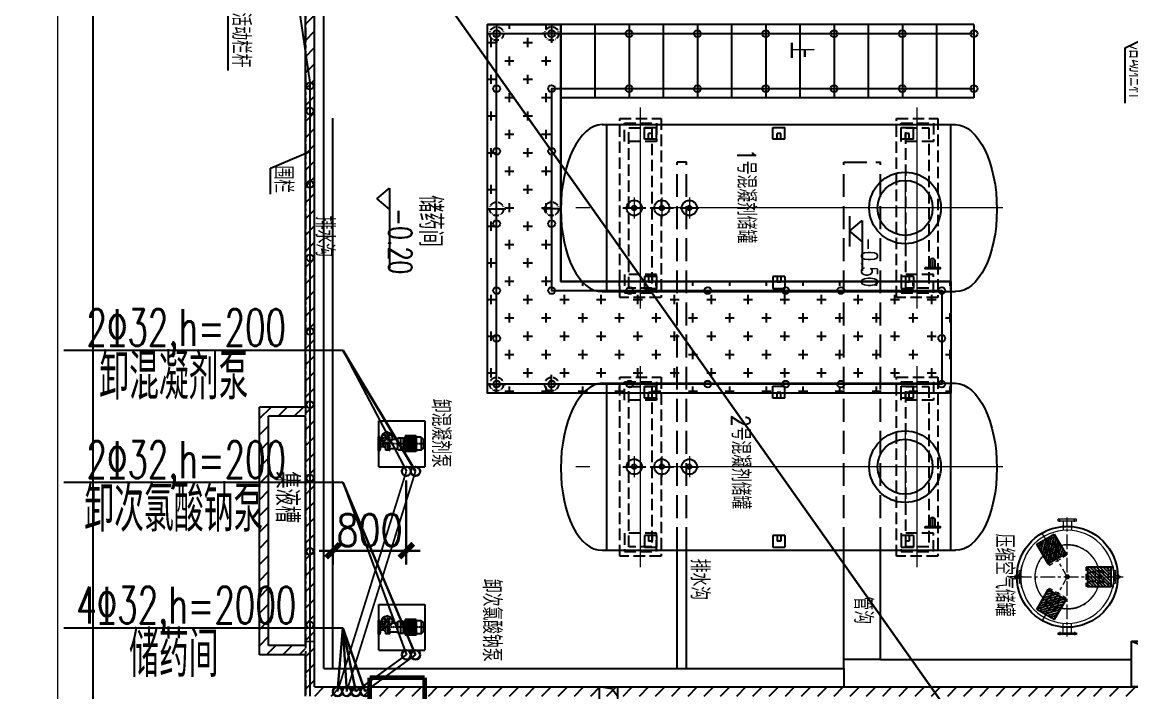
# Model space of a CAD drawing. Header units: millimetres. Extents: x -437359 to 106527, y -82378 to 117612.
# Drawn here: x -425885 to -413798, y 57844 to 65153 of the extents above; entities that cross this region are included whole.
import ezdxf
from ezdxf.enums import TextEntityAlignment as Align

# ---------------------------------------------------------------- set-up
doc = ezdxf.new("R2010")
doc.units = ezdxf.units.MM
for name, pattern in [('ACAD_ISO10W100', [18.5, 12, -3, 0.5, -3]), ('CENTER', [50.8, 31.75, -6.35, 6.35, -6.35]), ('DASH', [0.35, 0.25, -0.1]), ('DASHDOTX2', [2, 1, -0.5, 0, -0.5]), ('DASHEDX2', [38.1, 25.4, -12.7])]:
    doc.linetypes.add(name, pattern=pattern)
doc.layers.get('0').update_dxf_attribs({"color": 8})
doc.layers.get('Defpoints').update_dxf_attribs({"color": 8})
for name, color, linetype in [('01', 8, 'Continuous'), ('DIM_SYMB', 8, 'Continuous'), ('EQUIPMENT', 8, 'Continuous'), ('x标注', 8, 'Continuous'), ('ZXX', 8, 'CENTER'), ('栏杆平台', 8, 'Continuous'), ('桥架标注', 8, 'Continuous'), ('设备', 8, 'Continuous')]:
    doc.layers.add(name, color=color, linetype=linetype)
for name, color, linetype, lineweight in [('road_mr', 8, 'Continuous', 0), ('中心线', 8, 'ACAD_ISO10W100', 5), ('电缆通道', 8, 'Continuous', 30)]:
    doc.layers.add(name, color=color, linetype=linetype, lineweight=lineweight)
doc.styles.add('geditxt1', font='geditxt.shx', dxfattribs={"width": 0.65, "bigfont": 'hzfs_1.shx'})
doc.styles.add('HZ', font='geditxt.shx', dxfattribs={"width": 0.8, "bigfont": 'hzfs_1.shx'})
doc.styles.add('STYLE1', font='geditxt.shx', dxfattribs={"width": 0.7, "bigfont": 'hzfs_1.shx'})
doc.dimstyles.new('DIM50', dxfattribs={"dimscale": 50, "dimtxt": 3, "dimasz": 1.5, "dimexe": 1, "dimexo": 1, "dimgap": 0.5, "dimtad": 1, "dimdec": 0, "dimzin": 12, "dimdsep": 46, "dimtxsty": 'HZ', "dimblk": 'ARCHTICK', "dimcen": 0, "dimdle": 1, "dimclrd": 256, "dimclre": 256, "dimclrt": 256, "dimadec": 0, "dimazin": 0, "dimtfac": 0.875, "dimtdec": 0, "dimtix": 1, "dimtmove": 2, "dimatfit": 3, "dimfxl": 0, "dimtolj": 1, "dimtzin": 12, "dimarcsym": 0})
doc.dimstyles.new('yk1.50', dxfattribs={"dimtxt": 350, "dimasz": 150, "dimexe": 150, "dimexo": 100, "dimgap": 50, "dimtad": 1, "dimdec": 0, "dimdsep": 46, "dimtxsty": 'HZ', "dimblk": 'ARCHTICK', "dimcen": 2.5, "dimdle": 150, "dimclrd": 256, "dimclre": 256, "dimclrt": 256, "dimadec": 0, "dimazin": 0, "dimtfac": 1, "dimtdec": 0, "dimtmove": 1, "dimatfit": 3, "dimfxl": 0, "dimlwd": -1, "dimlwe": -1, "dimarcsym": 0})

# ---------------------------------------------------------------- blocks, each defined once
blk = doc.blocks.new('7')
at = {"color": 1, "linetype": 'DASHDOTX2', "ltscale": 3}
blk.add_line((-158, 13), (321, 13), dxfattribs=at)
for p, q in [((-116, 84), (-144, 56)), ((-144, 56), (-144, -30)), ((-116, -58), (-116, 84)), ((-116, 84), (-61, 84)), ((-61, -58), (-61, 84)), ((-59, -72), (-59, 98)), ((-59, 98), (61, 98)), ((59, 78), (-59, 78)), ((63, 65), (-59, 65)), ((63, 52), (-59, 52)), ((63, 39), (-59, 39)), ((63, 26), (-59, 26)), ((63, 13), (-59, 13)), ((63, 0), (-59, 0)), ((63, 75), (59, 78)), ((61, -72), (61, 98)), ((70, 75), (63, 75)), ((63, -49), (63, 75)), ((70, 75), (70, -49)), ((70, 72), (76, 65)), ((76, 78), (76, -52)), ((138, 78), (76, 78)), ((107, 78), (107, -52)), ((138, 78), (138, -52)), ((232, 63), (138, 63)), ((222, 76), (223, 77)), ((222, 76), (222, 71)), ((222, 76), (226, 76)), ((222, 71), (226, 71)), ((222, 71), (223, 70)), ((222, 41), (223, 41)), ((222, 41), (226, 41)), ((222, 41), (222, 35)), ((222, 35), (223, 35)), ((222, 35), (226, 35)), ((223, 77), (226, 77)), ((226, 77), (223, 77)), ((223, 77), (223, 70)), ((223, 70), (226, 70)), ((226, 70), (223, 70)), ((223, 41), (223, 35)), ((226, 41), (223, 41)), ((223, 41), (226, 41)), ((226, 35), (223, 35)), ((223, 35), (226, 35)), ((226, 79), (226, 67)), ((226, 44), (226, 32)), ((232, 81), (227, 81)), ((227, 77), (232, 77)), ((227, 69), (232, 69)), ((232, 65), (227, 65)), ((232, 46), (227, 46)), ((227, 42), (232, 42)), ((227, 34), (232, 34)), ((232, 30), (227, 30)), ((232, 84), (232, -1)), ((232, 84), (270, 84)), ((232, 65), (232, 81)), ((232, 30), (232, 46)), ((245, 84), (245, 3)), ((270, 84), (270, 3)), ((270, 81), (270, 65)), ((270, 81), (274, 81)), ((274, 77), (270, 77)), ((274, 69), (270, 69)), ((291, 46), (270, 65)), ((270, 65), (274, 65)), ((270, 46), (274, 46)), ((270, 46), (270, 30)), ((274, 42), (270, 42)), ((274, 34), (270, 34)), ((270, 30), (274, 30)), ((275, 67), (275, 79)), ((275, 32), (275, 44)), ((291, 37), (291, 46)), ((331, 42), (291, 46)), ((307, 36), (291, 37)), ((291, 20), (291, 29)), ((307, 27), (291, 29)), ((307, 19), (291, 20)), ((307, 7), (291, 6)), ((291, 6), (291, -3)), ((307, 42), (331, 42)), ((307, 42), (307, -16)), ((331, 88), (351, 88)), ((331, 88), (331, -62)), ((351, 88), (351, -62)), ((-116, -58), (-144, -30)), ((-116, -58), (-61, -58)), ((63, -13), (-59, -13)), ((63, -26), (-59, -26)), ((63, -39), (-59, -39)), ((59, -52), (-59, -52)), ((-59, -72), (61, -72)), ((63, -49), (59, -52)), ((70, -49), (63, -49)), ((70, -46), (76, -39)), ((138, -52), (76, -52)), ((202, -37), (138, -37)), ((307, -1), (291, -3)), ((331, -16), (303, -19)), ((307, -16), (331, -16)), ((331, -62), (351, -62))]:
    blk.add_line(p, q)
at = {"color": 1, "linetype": 'DASHDOTX2', "ltscale": 0.25}
for p, q in [((-59, 83), (-39, 83)), ((-49, 73), (-49, 93)), ((41, 83), (61, 83)), ((51, 73), (51, 93)), ((-59, -57), (-39, -57)), ((-49, -47), (-49, -67)), ((41, -57), (61, -57)), ((51, -47), (51, -67))]:
    blk.add_line(p, q, dxfattribs=at)
at = {"color": 1, "linetype": 'DASHDOTX2', "ltscale": 2}
for p, q in [((257, -123), (257, 17)), ((327, -53), (187, -53))]:
    blk.add_line(p, q, dxfattribs=at)
at = {"color": 1, "linetype": 'DASHDOTX2', "ltscale": 0.5}
for p, q in [((321, 68), (361, 68)), ((321, -42), (361, -42))]:
    blk.add_line(p, q, dxfattribs=at)
blk.add_lwpolyline([(-49, 83), (51, 83), (51, -57), (-49, -57)], close=True)
at = {"color": 4, "linetype": 'DASHEDX2'}
for centre in [(-49, 83), (51, 83), (-49, -57), (51, -57)]:
    blk.add_circle(centre, 6.98, dxfattribs=at)
for centre, radius in [((257, -53), 57.5), ((227, -23), 7), ((227, -83), 7), ((257, -53), 19), ((287, -23), 7), ((287, -83), 7)]:
    blk.add_circle(centre, radius)
for centre, radius, start, end in [((228, 79), 2.21, 114.8176, 245.1824), ((233, 73), 6.82, 144.2786, 215.7214), ((228, 67), 2.21, 114.8176, 245.1824), ((228, 44), 2.21, 114.8176, 245.1824), ((233, 38), 6.82, 144.2786, 215.7214), ((228, 32), 2.21, 114.8176, 245.1824), ((273, 79), 2.21, 294.8176, 65.1824), ((268, 73), 6.82, 324.2786, 35.7214), ((273, 67), 2.21, 294.8176, 65.1824), ((273, 44), 2.21, 294.8176, 65.1824), ((268, 38), 6.82, 324.2786, 35.7214), ((273, 32), 2.21, 294.8176, 65.1824)]:
    blk.add_arc(centre, radius, start, end)
blk = doc.blocks.new('A$C259E5010')
at = {"color": 0, "lineweight": 0}
for points in [[(0, 475), (0, 610)], [(0, 472), (0, 606)], [(119, 501), (79, 508), (40, 513), (0, 514), (-39, 513), (-79, 508), (-119, 501)], [(-119, 494), (-119, 501)], [(-67, 510), (-67, 524), (68, 524)], [(-17, 524), (-17, 552)], [(-17, 552), (18, 552)], [(-8, 552), (-8, 563), (-14, 565), (-16, 563)], [(16, 552), (-16, 552), (-16, 563)], [(13, 565), (-12, 565)], [(0, 565), (-8, 563)], [(8, 575), (-7, 575), (-6, 576)], [(-7, 565), (-7, 575)], [(-6, 565), (-6, 576)], [(-6, 576), (7, 576)], [(15, 565), (8, 563), (0, 565)], [(8, 575), (7, 576)], [(7, 565), (7, 576)], [(8, 575), (8, 565)], [(8, 563), (8, 552)], [(15, 565), (16, 563), (16, 552)], [(18, 524), (18, 552)], [(68, 510), (68, 524)], [(119, 494), (119, 501)], [(-64, 447), (-106, 447)], [(-106, 447), (-106, 390)], [(-66, 397), (-66, 306)], [(-16, 397), (-66, 397)], [(-56, 397), (-56, 337)], [(-47, 397), (-47, 337)], [(32, 447), (-32, 447)], [(0, 409), (0, 441)], [(0, 217), (0, 377)], [(0, 373), (0, 328)], [(66, 397), (66, 306), (16, 306)], [(66, 397), (16, 397)], [(47, 397), (47, 337)], [(56, 397), (56, 337)], [(106, 447), (64, 447)], [(106, 447), (106, 390)], [(-175, 305), (-195, 293), (-223, 272), (-248, 249), (-272, 223), (-287, 202)], [(-119, 330), (-134, 325), (-148, 318)], [(-106, 358), (-106, 295)], [(-106, 263), (-106, 206)], [(61, 347), (35, 350), (0, 352), (-34, 350), (-68, 345), (-90, 339)], [(-16, 306), (-66, 306)], [(-56, 306), (-56, 246)], [(-56, 246), (-47, 246)], [(-47, 306), (-47, 246)], [(27, 352), (-26, 352)], [(47, 306), (47, 246)], [(56, 246), (47, 246)], [(56, 306), (56, 246)], [(120, 330), (102, 337), (91, 339)], [(106, 358), (106, 295)], [(106, 263), (106, 206)], [(269, 226), (249, 249), (223, 272), (195, 293), (166, 310), (149, 318)], [(-304, 176), (-309, 166), (-317, 149)], [(-64, 206), (-106, 206)], [(32, 206), (-32, 206)], [(0, 153), (0, 185)], [(0, -38), (0, 121)], [(106, 206), (64, 206)], [(305, 176), (293, 196), (288, 202)], [(352, 0), (350, 35), (345, 69), (337, 102), (325, 135), (318, 149)], [(-557, 0), (-648, 0)], [(-598, 80), (-637, 80)], [(-628, 67), (-627, 67)], [(-628, 67), (-628, -66)], [(-627, 101), (-627, -100)], [(-608, 101), (-608, -100), (-627, -100)], [(-608, 101), (-627, 101)], [(-608, 45), (-506, 45)], [(-493, 0), (-525, 0)], [(-303, 0), (-462, 0)], [(-329, 120), (-336, 102), (-345, 69), (-349, 35), (-351, 0), (-349, -30)], [(-239, 0), (-271, 0)], [(-47, 0), (-207, 0)], [(0, 0), (-85, -49)], [(16, 0), (-16, 0)], [(0, 0), (86, -49)], [(208, 0), (48, 0)], [(272, 0), (240, 0)], [(462, 0), (303, 0)], [(352, 0), (352, 1)], [(526, 0), (494, 0)], [(609, 45), (506, 45)], [(649, 0), (558, 0)], [(599, 80), (637, 80)], [(609, 101), (627, 101)], [(627, -100), (609, -100), (609, 101)], [(627, 101), (627, -100)], [(629, 67), (627, 67)], [(629, 67), (629, -66)], [(-598, -80), (-637, -80)], [(-628, -66), (-627, -66)], [(-608, -45), (-506, -45)], [(-440, -131), (-390, -103)], [(-376, -141), (-297, -96)], [(-371, -150), (-319, -120)], [(-363, -88), (-307, -56)], [(-346, -60), (-345, -68), (-338, -90)], [(-329, -119), (-325, -134), (-309, -165), (-292, -195), (-272, -223), (-248, -248)], [(-168, -97), (-306, -177)], [(-297, -96), (-273, -139)], [(-292, -104), (-241, -75)], [(-288, -111), (-236, -81)], [(-280, -39), (-231, -11)], [(-241, -75), (-236, -81)], [(-231, -11), (-210, -47)], [(-194, -75), (-162, -130)], [(-113, -65), (-140, -81)], [(0, -102), (0, -70)], [(113, -65), (141, -81)], [(194, -75), (162, -130)], [(169, -97), (306, -177)], [(232, -11), (211, -47)], [(281, -39), (232, -11)], [(241, -75), (237, -81)], [(288, -111), (237, -81)], [(293, -104), (241, -75)], [(269, -225), (272, -223), (293, -195), (310, -165), (325, -134), (337, -101), (339, -90)], [(298, -96), (274, -139)], [(377, -141), (298, -96)], [(363, -88), (308, -56)], [(371, -150), (320, -120)], [(347, -60), (350, -34), (350, -30)], [(441, -131), (391, -103)], [(609, -45), (506, -45)], [(599, -80), (637, -80)], [(629, -66), (627, -66)], [(-389, -224), (-474, -274)], [(-440, -131), (-419, -168)], [(-403, -195), (-371, -251)], [(-376, -141), (-351, -184)], [(-367, -157), (-316, -127)], [(-334, -192), (-361, -209)], [(-336, -212), (-311, -254)], [(-322, -186), (-284, -163)], [(-319, -239), (-268, -209)], [(-317, -151), (-291, -198)], [(-316, -245), (-264, -216)], [(-311, -254), (-233, -209)], [(-257, -166), (-233, -209)], [(-257, -270), (-202, -238)], [(-241, -193), (-189, -163)], [(-236, -200), (-185, -171)], [(-185, -171), (-189, -163)], [(-174, -222), (-125, -193)], [(-146, -158), (-125, -193)], [(0, -293), (0, -134)], [(147, -158), (126, -193)], [(175, -222), (126, -193)], [(186, -171), (190, -163)], [(237, -200), (186, -171)], [(242, -193), (190, -163)], [(258, -270), (202, -238)], [(258, -166), (233, -209)], [(336, -212), (311, -254), (233, -209)], [(316, -245), (264, -216)], [(320, -239), (269, -209)], [(323, -186), (285, -163)], [(368, -157), (316, -127)], [(335, -192), (362, -209)], [(377, -141), (352, -184)], [(403, -195), (371, -251)], [(389, -224), (475, -274)], [(441, -131), (420, -168)], [(-355, -278), (-334, -314)], [(-334, -314), (-285, -285)], [(-225, -269), (-223, -271), (-201, -287)], [(-175, -304), (-165, -309), (-134, -325), (-101, -336), (-68, -345), (-34, -349), (-30, -349)], [(0, -357), (0, -325)], [(0, -351), (31, -349)], [(61, -346), (69, -345), (102, -336), (135, -325), (166, -309), (195, -292), (202, -287)], [(226, -269), (249, -248)], [(335, -314), (285, -285)], [(356, -278), (335, -314)], [(0, -523), (0, -389)], [(-119, -493), (-119, -500)], [(-119, -500), (-79, -508), (-39, -513), (0, -513), (40, -513), (79, -508), (119, -500)], [(-16, -523), (-67, -523), (-67, -509)], [(-17, -523), (-17, -551)], [(-17, -551), (18, -551)], [(-16, -548), (16, -548), (16, -513)], [(-16, -548), (-16, -513)], [(-16, -562), (-16, -551), (16, -551)], [(-16, -562), (-14, -564), (-8, -563), (-8, -551)], [(13, -564), (-12, -564)], [(-8, -563), (0, -564)], [(-7, -564), (-7, -575)], [(-6, -576), (-7, -575), (8, -575)], [(-6, -564), (-6, -576)], [(-6, -576), (7, -576)], [(0, -490), (0, -625)], [(0, -553), (0, -492)], [(8, -551), (8, -563), (0, -564)], [(7, -564), (7, -576)], [(8, -575), (7, -576)], [(8, -563), (15, -564)], [(8, -575), (8, -564)], [(16, -551), (16, -562), (15, -564)], [(16, -523), (68, -523)], [(18, -523), (18, -551)], [(68, -509), (68, -523)], [(119, -493), (119, -500)]]:
    blk.add_lwpolyline(points, dxfattribs=at)
for points in [[(12, 352), (10, 358), (6, 362), (0, 364), (-6, 362), (-10, 358), (-12, 352), (-10, 346), (-6, 341), (0, 340), (6, 341), (10, 346)], [(13, 0), (11, 6), (6, 11), (0, 13), (-6, 11), (-11, 6), (-12, 0), (-11, -5), (-6, -10), (0, -12), (6, -10), (11, -5)], [(316, -175), (316, -169), (311, -165), (305, -163), (299, -165), (295, -169), (293, -175), (295, -181), (299, -186), (305, -187), (311, -186), (316, -181)]]:
    blk.add_lwpolyline(points, close=True, dxfattribs=at)
blk.add_circle((0, 0), 22.3, dxfattribs=at)
for centre, major_axis, ratio in [((0, 0), (0, 508), 0.999103), ((-304, -175), (-12.3, 0), 0.962963)]:
    blk.add_ellipse(centre, major_axis=major_axis, ratio=ratio, start_param=0, end_param=6.283185, dxfattribs=at)
blk = doc.blocks.new('A$C20505FED')
at = {"layer": '中心线', "ltscale": 300}
for p, q in [((-3016, -1096), (-3016, 1096)), ((0, -1096), (0, 1096)), ((-133, 438), (-133, -484)), ((932, 0), (-3988, 0)), ((-3083, 114), (-3083, -114)), ((-2783, 114), (-2783, -114)), ((-2483, 114), (-2483, -114))]:
    blk.add_line(p, q, dxfattribs=at)
at = {"layer": '设备'}
for p, q in [((-3433, 910), (417, 910)), ((-3383, -910), (-3383, 910)), ((-2973, 876), (-2841, 876)), ((-2973, 748), (-2973, 876)), ((-2841, 748), (-2841, 876)), ((-1574, 876), (-1442, 876)), ((-1574, 748), (-1574, 876)), ((-1442, 748), (-1442, 876)), ((-174, 876), (-42, 876)), ((-174, 748), (-174, 876)), ((-42, 748), (-42, 876)), ((367, -910), (367, 910)), ((-2841, 748), (-2973, 748)), ((-2887, 810), (-2927, 810)), ((-2927, 748), (-2927, 810)), ((-2887, 748), (-2887, 810)), ((-1442, 748), (-1574, 748)), ((-1488, 810), (-1528, 810)), ((-1528, 748), (-1528, 810)), ((-1488, 748), (-1488, 810)), ((-42, 748), (-174, 748)), ((-88, 810), (-128, 810)), ((-128, 748), (-128, 810)), ((-88, 748), (-88, 810)), ((-3209, 0), (-2957, 0)), ((-2909, 0), (-2657, 0)), ((-2584, 0), (-2381, 0)), ((142, -565), (142, -650)), ((167, -565), (167, -650)), ((192, -565), (192, -650)), ((-2841, -748), (-2973, -748)), ((-2973, -748), (-2973, -876)), ((-2927, -748), (-2927, -810)), ((-2887, -810), (-2927, -810)), ((-2887, -748), (-2887, -810)), ((-2841, -748), (-2841, -876)), ((-1442, -748), (-1574, -748)), ((-1574, -748), (-1574, -876)), ((-1528, -748), (-1528, -810)), ((-1488, -810), (-1528, -810)), ((-1488, -748), (-1488, -810)), ((-1442, -748), (-1442, -876)), ((-42, -748), (-174, -748)), ((-174, -748), (-174, -876)), ((-128, -748), (-128, -810)), ((-88, -810), (-128, -810)), ((-88, -748), (-88, -810)), ((-42, -748), (-42, -876)), ((-3433, -910), (417, -910)), ((-2973, -876), (-2841, -876)), ((-1574, -876), (-1442, -876)), ((-174, -876), (-42, -876))]:
    blk.add_line(p, q, dxfattribs=at)
at = {"layer": '设备', "linetype": 'DASH', "ltscale": 500}
for points in [[(-3241, 975), (-2791, 975), (-2791, -975), (-3241, -975)], [(-225, 975), (225, 975), (225, -975), (-225, -975)], [(-3191, 925), (-2841, 925), (-2841, 725), (-3191, 725)], [(-3141, 875), (-2891, 875), (-2891, -875), (-3141, -875)], [(-175, 925), (175, 925), (175, 725), (-175, 725)], [(-125, 875), (125, 875), (125, -875), (-125, -875)], [(-125, 875), (125, 875), (125, -875), (-125, -875)], [(-3191, -925), (-2841, -925), (-2841, -725), (-3191, -725)], [(-175, -925), (175, -925), (175, -725), (-175, -725)]]:
    blk.add_lwpolyline(points, close=True, dxfattribs=at)
at = {"layer": '设备'}
blk.add_lwpolyline([(85, -650), (250, -650), (250, -665), (85, -665)], close=True, dxfattribs=at)
for centre, radius in [((-133, 0), 390), ((-133, 0), 300), ((-3083, 0), 82.5), ((-3083, 0), 25), ((-2783, 0), 82.5), ((-2783, 0), 25), ((-2483, 0), 82.5), ((-2483, 0), 25)]:
    blk.add_circle(centre, radius, dxfattribs=at)
blk.add_arc((167, -584), 31.4, 37.1675, 142.8332, dxfattribs=at)
blk.add_ellipse((-3433, 0), major_axis=(10, 910), ratio=0.494452, start_param=0.022224, end_param=3.163816, dxfattribs=at)
at = {"layer": '设备', "extrusion": (0, 0, -1)}
blk.add_ellipse((417, 0), major_axis=(-10, 910), ratio=0.494452, start_param=0.022224, end_param=3.163816, dxfattribs=at)
blk = doc.blocks.new('_ArchTick')
at = {"color": 0, "linetype": 'ByBlock', "const_width": 0.4}
blk.add_lwpolyline([(-0.5, -0.5), (0.5, 0.5)], dxfattribs=at)
blk = doc.blocks.new('*D353')
at = {"lineweight": -2, "transparency": 16777216}
for p, q in [((-425113, 39559), (-425113, 66159)), ((-424417, 66109), (-425163, 66109)), ((-424303, 39609), (-425163, 39609))]:
    blk.add_line(p, q, dxfattribs=at)
at = {"layer": 'Defpoints', "color": 0, "transparency": 16777216}
for p in [(-425113, 66109), (-424367, 66109), (-424253, 39609)]:
    blk.add_point(p, dxfattribs=at)
at = {"lineweight": -2, "transparency": 16777216, "xscale": 75, "yscale": 75, "zscale": 75}
for p, rotation in [((-425113, 66109), 90), ((-425113, 39609), 270)]:
    blk.add_blockref('_ArchTick', p, dxfattribs=dict(at, rotation=rotation))
at = {"transparency": 16777216, "insert": (-425213, 52859), "char_height": 150, "attachment_point": 5, "rotation": 90, "style": 'HZ'}
blk.add_mtext('\\A1;26500', dxfattribs=at)
blk = doc.blocks.new('*D427')
at = {"layer": 'Defpoints', "color": 0, "transparency": 16777216}
for p in [(-422501, 60259), (-421701, 60259), (-422501, 59393)]:
    blk.add_point(p, dxfattribs=at)
at = {"layer": '电缆通道', "transparency": 16777216}
for p, q in [((-422501, 60159), (-422501, 59243)), ((-421701, 60159), (-421701, 59243)), ((-421551, 59393), (-422651, 59393))]:
    blk.add_line(p, q, dxfattribs=at)
at = {"layer": '电缆通道', "transparency": 16777216, "xscale": 150, "yscale": 150, "zscale": 150, "rotation": 180}
blk.add_blockref('_ArchTick', (-422501, 59393), dxfattribs=at)
at = {"layer": '电缆通道', "transparency": 16777216, "xscale": 150, "yscale": 150, "zscale": 150}
blk.add_blockref('_ArchTick', (-421701, 59393), dxfattribs=at)
at = {"layer": '电缆通道', "transparency": 16777216, "insert": (-422101, 59618), "char_height": 350, "attachment_point": 5, "style": 'HZ'}
blk.add_mtext('800', dxfattribs=at)

msp = doc.modelspace()

# ---------------------------------------------------------------- hatches: boundary and pattern name
h = msp.add_hatch()
h.set_pattern_fill('ANSI31', color=256, scale=1000, style=0)
h.set_pattern_definition([(45, (-558971.28, 573310.9), (-88.388348, 88.388348), [])])
h.paths.add_polyline_path([(-413500.6, 57908.6), (-422500.6, 57908.6), (-422500.6, 57808.6), (-422200.6, 57808.6), (-413800.6, 57808.6), (-413500.6, 57808.6)])
h.paths.add_polyline_path([(-422500.6, 57908.6), (-422700.6, 57908.6), (-422700.6, 65858.6), (-422500.6, 65858.6), (-422500.6, 65958.6), (-422800.6, 65958.6), (-422800.6, 57808.6), (-422500.6, 57808.6)])
h.paths.add_polyline_path([(-413200.6, 65958.6), (-413500.6, 65958.6), (-413500.6, 65858.6), (-413300.6, 65858.6), (-413300.6, 57908.6), (-413500.6, 57908.6), (-413500.6, 57808.6), (-413200.6, 57808.6)])
h.paths.add_polyline_path([(-413500.6, 65958.6), (-422500.6, 65958.6), (-422500.6, 65858.6), (-413500.6, 65858.6)])
h = msp.add_hatch()
h.set_pattern_fill('ANSI31', color=256, scale=1000, style=0)
h.set_pattern_definition([(45, (-558971.28, 571810.9), (-88.388348, 88.388348), [])])
h.paths.add_polyline_path([(-423300.6, 60958.6), (-423300.6, 60258.6), (-423200.6, 60258.6), (-423200.6, 60858.6), (-422800.6, 60858.6), (-422800.6, 60958.6)])
h.paths.add_polyline_path([(-423300.6, 58258.6), (-422800.6, 58258.6), (-422800.6, 58358.6), (-423200.6, 58358.6), (-423200.6, 60258.6), (-423300.6, 60258.6)])
h = msp.add_hatch()
h.set_pattern_fill('ANSI31', color=256, scale=200, angle=30, style=0)
h.set_pattern_definition([(75, (-786030.606, -322316.675), (-24.1481457, 6.4704761), [])])
h.paths.add_polyline_path([(-414642.9, 59575), (-414517.9, 59358.5), (-414708.4, 59248.5), (-414833.4, 59465)])
h = msp.add_hatch()
h.set_pattern_fill('ANSI31', color=256, scale=200, angle=-90, style=0)
h.set_pattern_definition([(315, (-559059.634, 571575.653), (17.6776695, 17.6776695), [])])
h.paths.add_polyline_path([(-414025.6, 58998.6), (-414275.6, 58998.6), (-414275.6, 59218.6), (-414025.6, 59218.6)])
h = msp.add_hatch()
h.set_pattern_fill('ANSI31', color=256, scale=200, angle=-210, style=0)
h.set_pattern_definition([(195, (101588.345, -71933.138), (6.4704761, -24.1481457), [])])
h.paths.add_polyline_path([(-414833.4, 58752.3), (-414708.4, 58968.8), (-414517.9, 58858.8), (-414642.9, 58642.3)])
at = {"layer": '栏杆平台'}
h = msp.add_hatch(dxfattribs=at)
h.set_pattern_fill('CROSS', color=256, scale=800, style=0)
h.set_pattern_definition([(360, (-558828.28, 573330.9), (200, 200), [100, -300]), (90, (-558778.28, 573280.9), (-200, 200), [100, -300])])
h.paths.add_polyline_path([(-420017.7, 65128.6), (-420017.7, 62328.6), (-415767.7, 62328.6), (-415767.7, 61108.6), (-420817.7, 61108.6), (-420817.7, 65128.6)])

# ---------------------------------------------------------------- linework, layer by layer
for p, q in [((-422800.6, 60958.6), (-422800.6, 65958.6)), ((-422700.6, 57908.6), (-422700.6, 65858.6)), ((-422600.6, 58108.6), (-422600.6, 65758.6)), ((-423642.1, 64627.3), (-423642.1, 65230.6)), ((-413870.5, 64874.2), (-413143, 65227.4)), ((-413870.5, 64270.9), (-413870.5, 64874.2)), ((-423180.9, 63562.1), (-422750.6, 63744.7)), ((-423180.9, 63277.3), (-423180.9, 63562.1)), ((-422800.6, 60958.6), (-423300.6, 60958.6)), ((-423300.6, 58258.6), (-423300.6, 60958.6)), ((-422800.6, 60858.6), (-423200.6, 60858.6)), ((-423200.6, 58358.6), (-423200.6, 60858.6)), ((-422800.6, 58358.6), (-422800.6, 60858.6)), ((-422000.6, 60808.6), (-421500.6, 60808.6)), ((-422000.6, 60308.6), (-422000.6, 60808.6)), ((-421500.6, 60808.6), (-421500.6, 60308.6)), ((-422000.6, 60308.6), (-421500.6, 60308.6)), ((-418750.6, 58108.6), (-418750.6, 59398.6)), ((-418650.6, 58108.6), (-418650.6, 59398.6)), ((-416934.9, 58108.6), (-416934.9, 59398.6)), ((-416534.9, 58208.6), (-416534.9, 59398.6)), ((-422000.6, 58808.6), (-421500.6, 58808.6)), ((-422000.6, 58308.6), (-422000.6, 58808.6)), ((-421500.6, 58808.6), (-421500.6, 58308.6)), ((-413800.6, 58408.6), (-413441.9, 58266.8)), ((-422800.6, 58358.6), (-423200.6, 58358.6)), ((-422000.6, 58308.6), (-421500.6, 58308.6)), ((-422800.6, 58258.6), (-423300.6, 58258.6)), ((-422800.6, 57808.6), (-422800.6, 58258.6)), ((-416534.9, 58208.6), (-416934.9, 58208.6)), ((-416534.9, 58208.6), (-413800.6, 58208.6)), ((-422600.6, 58108.6), (-416934.9, 58108.6)), ((-416934.9, 58108.6), (-416934.9, 57908.6)), ((-422700.6, 57908.6), (-413300.6, 57908.6)), ((-419600.6, 57908.6), (-419600.6, 54308.6)), ((-419460.4, 57887.7), (-419600.6, 57908.6)), ((-419400.6, 57908.6), (-419400.6, 54308.6)), ((-413800.6, 57908.6), (-412500.6, 57908.6)), ((-419400.6, 57808.6), (-419460.4, 57887.7))]:
    msp.add_line(p, q)
at = {"linetype": 'DASH', "ltscale": 1000}
for p, q in [((-418750.6, 59398.6), (-418750.6, 63628.6)), ((-418650.6, 63628.6), (-418750.6, 63628.6)), ((-418650.6, 59398.6), (-418650.6, 63628.6)), ((-416934.9, 59398.6), (-416934.9, 63628.6)), ((-416934.9, 63628.6), (-416534.9, 63628.6)), ((-416534.9, 59398.6), (-416534.9, 63628.6))]:
    msp.add_line(p, q, dxfattribs=at)
for points in [[(-414642.9, 59575), (-414517.9, 59358.5), (-414708.4, 59248.5), (-414833.4, 59465)], [(-414025.6, 58998.6), (-414275.6, 58998.6), (-414275.6, 59218.6), (-414025.6, 59218.6)], [(-414833.4, 58752.3), (-414708.4, 58968.8), (-414517.9, 58858.8), (-414642.9, 58642.3)], [(-413800.6, 58408.6), (-413300.6, 58408.6), (-413300.6, 57908.6), (-413800.6, 57908.6)]]:
    msp.add_lwpolyline(points, close=True)
at = {"const_width": 20}
msp.add_lwpolyline([(-422700.6, 58402.8), (-422800.6, 58402.8)], dxfattribs=at)
msp.add_circle((-414500.6, 59108.6), 550)
at = {"layer": '01', "color": 2}
msp.add_line((-416872.7, 63040.3), (-416872.7, 62708.2), dxfattribs=at)
at = {"layer": 'DIM_SYMB'}
for p, q in [((-422020.7, 63227.7), (-421882.4, 63344)), ((-421882.4, 63344), (-421882.4, 62472.4)), ((-422020.7, 63227.7), (-421882.4, 63111.4)), ((-416872.7, 62874.3), (-416734.4, 62990.6)), ((-416734.4, 62990.6), (-416734.4, 62442.1)), ((-416872.7, 62874.3), (-416734.4, 62757.9))]:
    msp.add_line(p, q, dxfattribs=at)
at = {"layer": 'road_mr'}
msp.add_lwpolyline([(-425500.7, 68158.6), (-425500.7, -3841.4)], dxfattribs=at)
at = {"layer": 'ZXX', "ltscale": 5}
msp.add_line((-422800.6, 66108.6), (-422800.6, 57808.6), dxfattribs=at)
at = {"layer": '中心线', "color": 1, "lineweight": -2, "ltscale": 500}
msp.add_line((-422500.6, 39608.6), (-422500.6, 67122.2), dxfattribs=at)
at = {"layer": '中心线', "ltscale": 300}
msp.add_circle((-414500.6, 59108.6), 350, dxfattribs=at)
at = {"layer": '栏杆平台'}
for p, q in [((-422966, 65958.6), (-422750.6, 64496.1)), ((-420817.7, 61108.6), (-420817.7, 65128.6)), ((-420017.7, 65128.6), (-420817.7, 65128.6)), ((-420017.7, 62328.6), (-420017.7, 65128.6)), ((-415517.7, 65128.6), (-420017.7, 65128.6)), ((-419645.7, 65128.6), (-419645.7, 64328.6)), ((-419273.7, 65128.6), (-419273.7, 64328.6)), ((-418901.7, 65128.6), (-418901.7, 64328.6)), ((-418529.7, 65128.6), (-418529.7, 64328.6)), ((-418157.7, 65128.6), (-418157.7, 64328.6)), ((-417785.7, 65128.6), (-417785.7, 64328.6)), ((-417413.7, 65128.6), (-417413.7, 64328.6)), ((-417041.7, 65128.6), (-417041.7, 64328.6)), ((-416669.7, 65128.6), (-416669.7, 64328.6)), ((-416297.7, 65128.6), (-416297.7, 64328.6)), ((-415925.7, 65128.6), (-415925.7, 64328.6)), ((-415517.7, 65128.6), (-415517.7, 64328.6)), ((-422750.6, 64496.1), (-422750.6, 57808.6)), ((-415517.7, 64328.6), (-420017.7, 64328.6)), ((-415767.7, 62328.6), (-420017.7, 62328.6)), ((-415767.7, 62328.6), (-415767.7, 61108.6)), ((-415767.7, 61108.6), (-420817.7, 61108.6))]:
    msp.add_line(p, q, dxfattribs=at)
at = {"layer": '栏杆平台', "color": 1}
for p, q in [((-420717.7, 65128.6), (-420717.7, 64928.6)), ((-420117.7, 65128.6), (-420117.7, 64928.6)), ((-420817.7, 65028.6), (-420617.7, 65028.6)), ((-420017.7, 65028.6), (-420217.7, 65028.6)), ((-420717.7, 63018.6), (-420717.7, 63218.6)), ((-420117.7, 63018.6), (-420117.7, 63218.6)), ((-420817.7, 63118.6), (-420617.7, 63118.6)), ((-420017.7, 63118.6), (-420217.7, 63118.6)), ((-420717.7, 61108.6), (-420717.7, 61308.6)), ((-420117.7, 61108.6), (-420117.7, 61308.6)), ((-420817.7, 61208.6), (-420617.7, 61208.6)), ((-420017.7, 61208.6), (-420217.7, 61208.6))]:
    msp.add_line(p, q, dxfattribs=at)
at = {"layer": '栏杆平台'}
for points in [[(-420017.7, 65128.6), (-420017.7, 62328.6), (-415767.7, 62328.6), (-415767.7, 61108.6), (-420817.7, 61108.6), (-420817.7, 65128.6), (-420017.7, 65128.6)], [(-415517.7, 64428.6), (-420117.7, 64428.6), (-420117.7, 62228.6), (-415867.7, 62228.6), (-415867.7, 61208.6), (-420717.7, 61208.6), (-420717.7, 65028.6), (-415517.7, 65028.6)]]:
    msp.add_lwpolyline(points, dxfattribs=at)
msp.add_lwpolyline([(-417041.7, 64715.1, 0, 0, 0), (-417577, 64715.1, 80, 0, 0), (-417868.6, 64715.1, 0, 0, 0)], format="xyseb", dxfattribs=at)
at = {"layer": '栏杆平台', "linetype": 'ACAD_ISO10W100', "ltscale": 5}
for centre in [(-420717.7, 65028.6), (-420117.7, 65028.6), (-420717.7, 63118.6), (-420117.7, 63118.6), (-420717.7, 61208.6), (-420117.7, 61208.6)]:
    msp.add_circle(centre, 75, dxfattribs=at)
at = {"layer": '栏杆平台'}
for centre in [(-420717.7, 65028.6), (-420717.7, 65028.6), (-420117.7, 65028.6), (-420117.7, 65028.6), (-420117.7, 65028.6), (-419273.7, 65028.6), (-418529.7, 65028.6), (-417785.7, 65028.6), (-417041.7, 65028.6), (-416297.7, 65028.6), (-415517.7, 65028.6), (-422750.6, 64458.6), (-420717.7, 64428.6), (-420117.7, 64428.6), (-419273.7, 64428.6), (-418529.7, 64428.6), (-417785.7, 64428.6), (-417041.7, 64428.6), (-416297.7, 64428.6), (-415517.7, 64428.6), (-422750.6, 64184.9), (-420717.7, 63747.1), (-420117.7, 63747.1), (-422750.6, 63384.9), (-420717.7, 62958), (-420117.7, 62958), (-422750.6, 62584.9), (-420717.7, 62228.6), (-420117.7, 62228.6), (-419267.7, 62228.6), (-418417.7, 62228.6), (-417567.7, 62228.6), (-416967.7, 62228.6), (-415867.7, 62228.6), (-422750.6, 61784.9), (-420717.7, 61708.6), (-415867.7, 61708.6), (-420717.7, 61208.6), (-420117.7, 61208.6), (-420117.7, 61208.6), (-420117.7, 61208.6), (-420117.7, 61208.6), (-419267.7, 61208.6), (-418417.7, 61208.6), (-417567.7, 61208.6), (-416967.7, 61208.6), (-415867.7, 61208.6), (-422750.6, 60984.9), (-422750.6, 60184.9), (-422750.6, 59384.9), (-422750.6, 58584.9)]:
    msp.add_circle(centre, 37.5, dxfattribs=at)
at = {"layer": '桥架标注', "color": 3}
for p, q in [((-425431.1, 61579.1, -28535.1), (-422392.2, 61579.1)), ((-422392.2, 61579.1), (-421700.6, 60258.6)), ((-425431.1, 60139, -28535.1), (-422392.2, 60139)), ((-422392.2, 60139), (-421700.6, 58258.6)), ((-425431.1, 58554.1, -28535.1), (-422392.2, 58554.1))]:
    msp.add_line(p, q, dxfattribs=at)
at = {"layer": '电缆通道'}
for p, q in [((-437359.2, 88125.2), (-353259.2, -30774.8)), ((-422392.2, 61579.1), (-421600.6, 60258.6)), ((-422392.2, 60139), (-421600.6, 58258.6)), ((-422392.2, 58554.1), (-422450.5, 57858.6)), ((-422392.2, 58554.1), (-422350.5, 57858.6)), ((-422392.2, 58554.1), (-422250.8, 57858.6)), ((-422392.2, 58554.1), (-422150.8, 57858.6))]:
    msp.add_line(p, q, dxfattribs=at)
at = {"layer": '电缆通道', "color": 1, "linetype": 'DASH', "ltscale": 500, "const_width": 20}
for points in [[(-422450.5, 57858.6), (-421700.6, 60258.6)], [(-422350.5, 57858.6), (-421600.6, 60258.6)], [(-422250.8, 57858.6), (-421700.6, 58258.6)], [(-422150.8, 57858.6), (-421600.6, 58258.6)]]:
    msp.add_lwpolyline(points, dxfattribs=at)
at = {"layer": '电缆通道', "const_width": 50}
for points in [[(-422100.6, 39408.6), (-422100.6, 58008.6)], [(-422100.6, 58008.6), (-421500.6, 58008.6)], [(-421500.6, 39408.6), (-421500.6, 58008.6)]]:
    msp.add_lwpolyline(points, dxfattribs=at)
at = {"layer": '电缆通道'}
for centre in [(-421700.6, 60258.6), (-421600.6, 60258.6), (-421700.6, 58258.6), (-421600.6, 58258.6), (-422450.5, 57858.6), (-422350.5, 57858.6), (-422250.8, 57858.6), (-422150.8, 57858.6)]:
    msp.add_circle(centre, 50, dxfattribs=at)

# ---------------------------------------------------------------- block references
for p in [(-416134.9, 63128.6), (-416134.9, 60308.6)]:
    msp.add_blockref('A$C20505FED', p)
for name, p, rotation in [('7', (-421654.2, 60571.6, 0), 180), ('A$C259E5010', (-414500.6, 59108.6), 270), ('7', (-421654.2, 58571.6, 0), 180)]:
    msp.add_blockref(name, p, dxfattribs=dict(rotation=rotation))

# ---------------------------------------------------------------- texts
at = {"color": 0, "style": 'STYLE1'}
for s, height, width, p in [('1号混凝剂储罐', 200, 0.75, (-418096.7, 63771.6)), ('储药间', 250, 0.75, (-421562.6, 63267.4)), ('-0.20', 250, 0.7, (-421891.8, 63126.3)), ('-0.50', 175, 0.75, (-416743.3, 62807.7)), ('卸混凝剂泵', 200, 0.75, (-421423.3, 61048, 0)), ('2号混凝剂储罐', 200, 0.75, (-418158, 60873.2)), ('压缩空气储罐', 200, 0.75, (-415283.5, 59577.5)), ('卸次氯酸钠泵', 200, 0.75, (-420868.2, 59085.2, 0))]:
    msp.add_text(s, height=height, rotation=270, dxfattribs=dict(at, width=width)).set_placement(p)
at = {"layer": 'EQUIPMENT', "lineweight": 9, "style": 'HZ', "width": 0.75}
for s, p in [('活动栏杆', (-423600.1, 65259.4)), ('活动栏杆', (-413828.4, 64903)), ('围栏', (-423138.8, 63590.9)), ('排水沟', (-422687.7, 63044.2)), ('排水沟', (-418604.1, 59305.9)), ('管沟', (-416822.7, 58893.8))]:
    msp.add_text(s, height=200, rotation=270, dxfattribs=at).set_placement(p)
at = {"layer": 'x标注', "ltscale": 0.5, "style": 'STYLE1', "width": 0.75}
msp.add_text('集液槽', height=250, rotation=270, dxfattribs=at).set_placement((-423122.7, 60258.6))
at = {"layer": '栏杆平台', "style": 'STYLE1', "width": 0.75}
msp.add_text('上', height=250, rotation=270, dxfattribs=at).set_placement((-417527.1, 64939.6))
at = {"layer": '桥架标注', "color": 2, "style": 'geditxt1', "width": 0.65}
for s, height, p in [('2%%13132,h=200', 400, (-424098, 61625.4, 148566.8)), ('卸混凝剂泵', 500, (-424233.7, 61040, 148566.8)), ('2%%13132,h=200', 400, (-424098, 60185.3, 148566.8)), ('卸次氯酸钠泵', 500, (-424233.7, 59599.9, 148566.8)), ('4%%13132,h=2000', 400, (-424098, 58600.4, 148566.8)), ('储药间', 500, (-424233.7, 58015.1, 148566.8))]:
    msp.add_text(s, height=height, dxfattribs=at).set_placement(p, align=Align.CENTER)

# ---------------------------------------------------------------- dimensions: what is measured, and where the dimension line sits
dim = msp.add_linear_dim(base=(-425112.7, 66108.6), p1=(-424253.1, 39608.6), p2=(-424366.8, 66108.6), angle=270, dimstyle='DIM50')
dim.commit()
dim.dimension.update_dxf_attribs({"geometry": '*D353', "text_midpoint": (-425212.7, 52858.6)})
at = {"layer": '电缆通道'}
dim = msp.add_linear_dim(base=(-422500.6, 59393), p1=(-421700.6, 60258.6), p2=(-422500.6, 60258.6), dimstyle='yk1.50', override={"dimfxl": 0, "dimarcsym": 1}, dxfattribs=at)
dim.commit()
dim.dimension.update_dxf_attribs({"geometry": '*D427', "text_midpoint": (-422100.6, 59618)})

doc.saveas('drawing.dxf')
